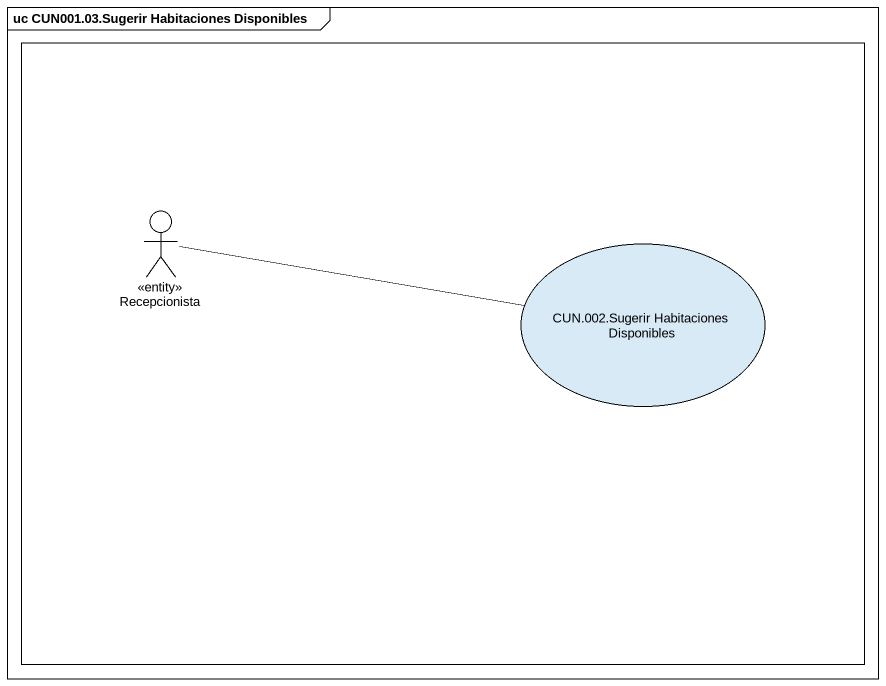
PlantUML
@startuml
mainframe uc CUN001.03.Sugerir Habitaciones Disponibles
rectangle " " as rectangle1 {
  actor Recepcionista <<entity>>
  usecase "CUN.002.Sugerir Habitaciones Disponibles" as CUN_002_Sugerir
}
Recepcionista -right- CUN_002_Sugerir
@enduml
